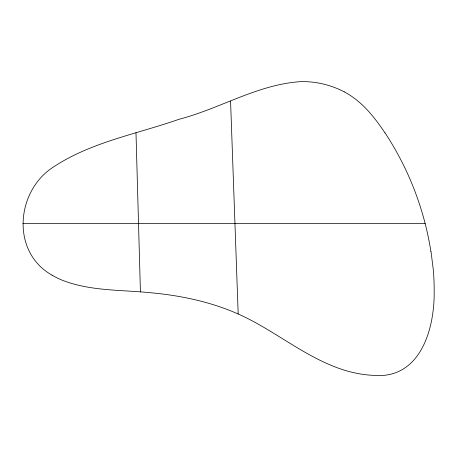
<?xml version="1.0" encoding="UTF-8"?>
<svg xmlns="http://www.w3.org/2000/svg" width="457" height="457" viewBox="0 0 457 457"><rect width="100%" height="100%" fill="white"/><g stroke="black" fill="none" stroke-linecap="round" stroke-linejoin="round"><path stroke-width="0.69" d="M425.187 223.45L22.85 223.45M344.252 91.851C361.653 101.026 374.243 116.786 384.948 132.873M52.087 275.16C10.597 251.984 15.921 190.666 53.749 166.794C91.446 141.961 137.037 134.038 179.024 119.283C220.148 108.606 257.679 84.425 300.677 81.637A86.676 86.676 0 0 1 308.606 81.803A90.052 90.052 0 0 1 344.241 91.863M431.037 251.687L433.276 269.596A219.646 219.646 0 0 1 434.161 290.212C434.944 328.12 420.76 379.961 372.838 375.311C324.641 372.946 287.59 338.369 246.306 317.804A206.147 206.147 0 0 0 238.354 314.068C210.683 301.797 180.709 295.485 150.667 292.754C120.842 289.709 89.749 291.269 61.444 279.89A74.394 74.394 0 0 1 52.087 275.165M230.568 101.157L238.183 313.988M135.986 132.673L140.43 291.92M385.017 132.827A300.592 300.592 0 0 1 430.934 251.704"/></g></svg>
